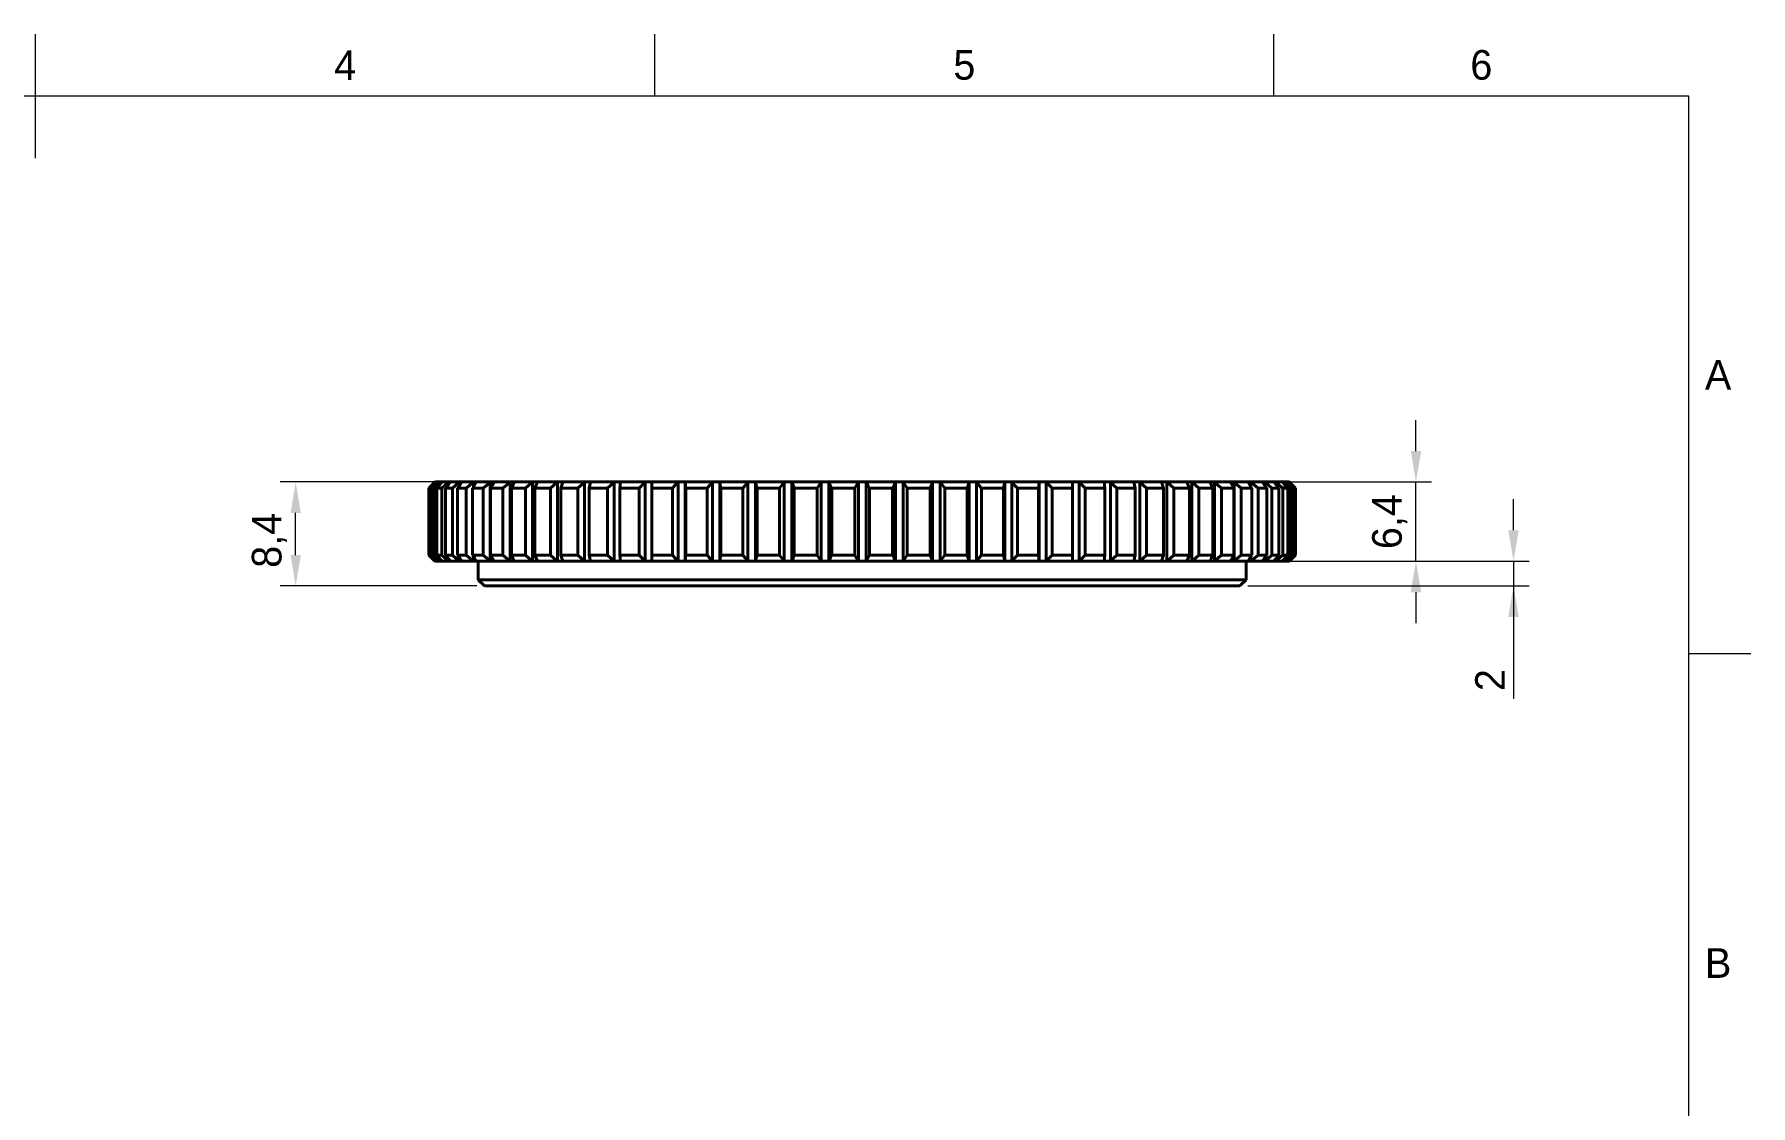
# Model space of a CAD drawing. Header units: millimetres. Extents: x 15 to 292, y 5 to 205.
# Drawn here: x 153.4 to 292, y 118.5 to 205 of the extents above; entities that cross this region are included whole.
import ezdxf

# ---------------------------------------------------------------- set-up
doc = ezdxf.new("R2010")
doc.units = ezdxf.units.MM
for name, color, linetype in [('Annotations', 7, 'Continuous'), ('Border', 7, 'Continuous'), ('Geometries', 7, 'Continuous')]:
    doc.layers.add(name, color=color, linetype=linetype)
doc.styles.add('Shapr0', font='txt', dxfattribs={"height": 2.3925})
doc.styles.add('Shapr3', font='txt', dxfattribs={"height": 2.3925})
doc.dimstyles.new('ISO-25', dxfattribs={"dimtxt": 2.5, "dimasz": 2.5, "dimexe": 1.25, "dimexo": 0.625, "dimtad": 1, "dimtxsty": 'Standard', "dimcen": 2.5, "dimadec": 0, "dimazin": 0, "dimtfac": 1, "dimtmove": 0, "dimatfit": 3, "dimfxl": 1, "dimarcsym": 0})

# ---------------------------------------------------------------- blocks, each defined once
blk = doc.blocks.new('*D6')
at = {"layer": 'Annotations', "color": 0, "linetype": 'Continuous', "lineweight": 15}
for p, q in [((193, 168.85), (173.25, 168.85)), ((174.5, 162.95), (174.5, 166.35)), ((189.12, 160.45), (173.25, 160.45))]:
    blk.add_line(p, q, dxfattribs=at)
at = {"layer": 'Annotations', "color": 0}
for points in [[(174.92, 166.35), (174.09, 166.35), (174.5, 168.85)], [(174.09, 162.95), (174.92, 162.95), (174.5, 160.45)]]:
    blk.add_solid(points, dxfattribs=at)
at = {"layer": 'Defpoints', "color": 0}
for p in [(174.5, 168.85), (193.62, 168.85), (189.75, 160.45)]:
    blk.add_point(p, dxfattribs=at)
at = {"layer": 'Annotations', "color": 0, "lineweight": 15, "insert": (172.38, 164.14), "char_height": 2.393, "attachment_point": 5, "rotation": 90, "style": 'Shapr3'}
blk.add_mtext('\\A1;8,4', dxfattribs=at)
blk = doc.blocks.new('*D7')
at = {"layer": 'Annotations', "color": 0, "linetype": 'Continuous', "lineweight": 15}
for p, q in [((264.97, 171.35), (264.97, 173.85)), ((250.6, 168.85), (266.22, 168.85)), ((264.97, 162.45), (264.97, 168.85)), ((250.6, 162.45), (266.22, 162.45)), ((264.97, 159.95), (264.97, 157.45))]:
    blk.add_line(p, q, dxfattribs=at)
at = {"layer": 'Annotations', "color": 0}
for points in [[(264.55, 171.35), (265.39, 171.35), (264.97, 168.85)], [(265.39, 159.95), (264.55, 159.95), (264.97, 162.45)]]:
    blk.add_solid(points, dxfattribs=at)
at = {"layer": 'Defpoints', "color": 0}
for p in [(249.97, 168.85), (264.97, 168.85), (249.97, 162.45)]:
    blk.add_point(p, dxfattribs=at)
at = {"layer": 'Annotations', "color": 0, "lineweight": 15, "insert": (262.85, 165.65), "char_height": 2.393, "attachment_point": 5, "rotation": 90, "style": 'Shapr3'}
blk.add_mtext('\\A1;6,4', dxfattribs=at)
blk = doc.blocks.new('*D8')
at = {"layer": 'Annotations', "color": 0, "linetype": 'Continuous', "lineweight": 15}
for p, q in [((272.85, 164.95), (272.85, 167.45)), ((251.88, 162.45), (274.1, 162.45)), ((272.85, 162.45), (272.85, 160.45)), ((251.38, 160.45), (274.1, 160.45)), ((272.85, 160.45), (272.85, 151.35)), ((272.85, 157.95), (272.85, 155.45))]:
    blk.add_line(p, q, dxfattribs=at)
at = {"layer": 'Annotations', "color": 0}
for points in [[(272.43, 164.95), (273.27, 164.95), (272.85, 162.45)], [(273.27, 157.95), (272.43, 157.95), (272.85, 160.45)]]:
    blk.add_solid(points, dxfattribs=at)
at = {"layer": 'Defpoints', "color": 0}
for p in [(251.25, 162.45), (250.75, 160.45), (272.85, 160.45)]:
    blk.add_point(p, dxfattribs=at)
at = {"layer": 'Annotations', "color": 0, "lineweight": 15, "insert": (270.95, 152.85), "char_height": 2.393, "attachment_point": 5, "rotation": 90, "style": 'Shapr3'}
blk.add_mtext('\\A1;2', dxfattribs=at)

msp = doc.modelspace()

# ---------------------------------------------------------------- linework, layer by layer
at = {"layer": 'Border', "linetype": 'Continuous', "lineweight": 15}
for p, q in [((153.5, 195), (153.5, 205)), ((203.5, 200), (203.5, 205)), ((253.5, 200), (253.5, 205)), ((287, 200), (20, 200)), ((287, 10), (287, 200)), ((287, 155), (292, 155))]:
    msp.add_line(p, q, dxfattribs=at)
at = {"layer": 'Geometries', "linetype": 'Continuous', "lineweight": 40}
for p, q in [((185.255, 168.35), (185.503, 168.6)), ((185.336, 168.35), (185.255, 168.35)), ((185.255, 162.95), (185.255, 168.35)), ((185.336, 168.35), (185.596, 168.6)), ((185.336, 162.95), (185.336, 168.35)), ((185.44, 168.35), (185.675, 168.6)), ((185.683, 168.35), (185.44, 168.35)), ((185.44, 162.95), (185.44, 168.35)), ((185.44, 168.35), (185.44, 168.35)), ((185.503, 168.6), (185.75, 168.849)), ((185.856, 168.85), (185.596, 168.6)), ((185.675, 168.6), (185.75, 168.68)), ((185.683, 168.35), (185.952, 168.6)), ((185.683, 162.95), (185.683, 168.35)), ((185.75, 168.85), (185.751, 168.85)), ((185.75, 168.85), (185.75, 168.849)), ((185.75, 168.849), (185.751, 168.85)), ((185.75, 168.68), (185.856, 168.792)), ((185.751, 168.85), (185.856, 168.85)), ((185.856, 168.85), (185.91, 168.85)), ((185.856, 168.792), (185.856, 168.85)), ((185.856, 168.792), (185.91, 168.85)), ((185.89, 168.35), (186.11, 168.6)), ((185.89, 162.95), (185.89, 168.35)), ((185.89, 168.35), (185.89, 168.35)), ((186.293, 168.35), (185.89, 168.35)), ((185.91, 168.85), (186.222, 168.85)), ((186.222, 168.85), (185.952, 168.6)), ((186.11, 168.6), (186.222, 168.727)), ((186.222, 168.85), (186.329, 168.85)), ((186.222, 168.727), (186.222, 168.85)), ((186.222, 168.727), (186.329, 168.85)), ((186.293, 168.35), (186.57, 168.6)), ((186.293, 162.95), (186.293, 168.35)), ((186.329, 168.85), (186.847, 168.85)), ((186.847, 168.85), (186.57, 168.6)), ((186.602, 168.35), (186.805, 168.6)), ((187.161, 168.35), (186.602, 168.35)), ((186.602, 168.35), (186.602, 168.35)), ((186.602, 162.95), (186.602, 168.35)), ((186.805, 168.6), (186.847, 168.652)), ((186.847, 168.85), (187.007, 168.85)), ((186.847, 168.652), (186.847, 168.85)), ((186.847, 168.652), (187.007, 168.85)), ((187.007, 168.85), (187.726, 168.85)), ((187.161, 168.35), (187.443, 168.6)), ((187.161, 162.95), (187.161, 168.35)), ((187.726, 168.85), (187.443, 168.6)), ((187.57, 168.35), (187.726, 168.562)), ((188.282, 168.35), (187.57, 168.35)), ((187.57, 168.35), (187.57, 168.35)), ((187.57, 162.95), (187.57, 168.35)), ((187.726, 168.85), (187.938, 168.85)), ((187.726, 168.562), (187.726, 168.85)), ((187.726, 168.562), (187.754, 168.6)), ((187.754, 168.6), (187.938, 168.85)), ((187.938, 168.85), (188.852, 168.85)), ((188.282, 168.35), (188.567, 168.6)), ((188.282, 162.95), (188.282, 168.35)), ((188.852, 168.85), (188.567, 168.6)), ((188.786, 168.35), (188.852, 168.451)), ((189.645, 168.35), (188.786, 168.35)), ((188.786, 162.95), (188.786, 168.35)), ((188.786, 168.35), (188.786, 168.35)), ((188.852, 168.451), (188.852, 168.85)), ((188.852, 168.85), (189.115, 168.85)), ((188.852, 168.451), (188.95, 168.6)), ((188.95, 168.6), (189.115, 168.85)), ((189.115, 168.85), (190.218, 168.85)), ((189.645, 168.35), (189.931, 168.6)), ((189.645, 162.95), (189.645, 168.35)), ((190.218, 168.85), (189.931, 168.6)), ((190.218, 168.85), (190.529, 168.85)), ((190.218, 162.45), (190.218, 168.85)), ((190.242, 168.35), (190.385, 168.6)), ((191.241, 168.35), (190.242, 168.35)), ((190.242, 168.35), (190.242, 168.35)), ((190.242, 162.95), (190.242, 168.35)), ((190.385, 168.6), (190.529, 168.85)), ((190.529, 168.85), (191.812, 168.85)), ((191.241, 168.35), (191.527, 168.6)), ((191.241, 162.95), (191.241, 168.35)), ((191.812, 168.85), (191.527, 168.6)), ((191.812, 168.85), (192.169, 168.85)), ((191.812, 162.45), (191.812, 168.85)), ((191.926, 168.35), (192.047, 168.6)), ((193.059, 168.35), (191.926, 168.35)), ((191.926, 162.95), (191.926, 168.35)), ((191.926, 168.35), (191.926, 168.35)), ((192.047, 168.6), (192.169, 168.85)), ((192.169, 168.85), (193.623, 168.85)), ((193.059, 168.35), (193.341, 168.6)), ((193.059, 162.95), (193.059, 168.35)), ((193.623, 168.85), (193.341, 168.6)), ((193.623, 162.45), (193.623, 168.85)), ((193.623, 168.85), (194.022, 168.85)), ((193.826, 168.35), (193.924, 168.6)), ((195.083, 168.35), (193.826, 168.35)), ((193.826, 162.95), (193.826, 168.35)), ((193.924, 168.6), (194.022, 168.85)), ((194.022, 168.85), (195.636, 168.85)), ((195.083, 168.35), (195.359, 168.6)), ((195.083, 162.95), (195.083, 168.35)), ((195.636, 168.85), (195.359, 168.6)), ((195.636, 168.85), (196.075, 168.85)), ((195.636, 162.45), (195.636, 168.85)), ((195.927, 168.35), (196.001, 168.6)), ((197.298, 168.35), (195.927, 168.35)), ((195.927, 162.95), (195.927, 168.35)), ((196.001, 168.6), (196.075, 168.85)), ((196.075, 168.85), (197.837, 168.85)), ((197.298, 168.35), (197.567, 168.6)), ((197.298, 162.95), (197.298, 168.35)), ((197.837, 168.85), (197.567, 168.6)), ((197.837, 168.85), (198.313, 168.85)), ((197.837, 162.45), (197.837, 168.85)), ((198.213, 168.35), (198.263, 168.6)), ((199.689, 168.35), (198.213, 168.35)), ((198.213, 162.95), (198.213, 168.35)), ((198.263, 168.6), (198.313, 168.85)), ((198.313, 168.85), (200.208, 168.85)), ((199.689, 168.35), (199.948, 168.6)), ((199.689, 162.95), (199.689, 168.35)), ((200.208, 168.85), (199.948, 168.6)), ((200.208, 168.85), (200.717, 168.85)), ((200.208, 162.45), (200.208, 168.85)), ((200.667, 168.35), (200.692, 168.6)), ((202.235, 168.35), (200.667, 168.35)), ((200.667, 162.95), (200.667, 168.35)), ((200.692, 168.6), (200.717, 168.85)), ((200.717, 168.85), (202.732, 168.85)), ((202.235, 168.35), (202.484, 168.6)), ((202.235, 162.95), (202.235, 168.35)), ((202.732, 168.85), (202.484, 168.6)), ((202.732, 168.85), (203.27, 168.85)), ((202.732, 162.45), (202.732, 168.85)), ((203.27, 168.85), (205.389, 168.85)), ((203.27, 168.35), (203.27, 168.85)), ((204.919, 168.35), (203.27, 168.35)), ((203.27, 162.95), (203.27, 168.35)), ((204.919, 168.35), (205.154, 168.6)), ((204.919, 162.95), (204.919, 168.35)), ((205.389, 168.85), (205.154, 168.6)), ((205.389, 168.85), (205.952, 168.85)), ((205.389, 162.45), (205.389, 168.85)), ((205.952, 162.45), (205.952, 168.85)), ((205.952, 168.85), (205.977, 168.6)), ((205.952, 168.85), (208.159, 168.85)), ((205.977, 168.6), (206.002, 168.35)), ((207.72, 168.35), (206.002, 168.35)), ((206.002, 168.35), (206.002, 168.35)), ((206.002, 162.95), (206.002, 168.35)), ((207.72, 168.35), (207.939, 168.6)), ((207.72, 162.95), (207.72, 168.35)), ((208.159, 168.85), (207.939, 168.6)), ((208.159, 168.85), (208.743, 168.85)), ((208.159, 162.45), (208.159, 168.85)), ((208.743, 168.85), (211.021, 168.85)), ((208.743, 162.45), (208.743, 168.85)), ((208.743, 168.85), (208.792, 168.6)), ((208.842, 168.35), (208.792, 168.6)), ((210.616, 168.35), (208.842, 168.35)), ((208.842, 162.95), (208.842, 168.35)), ((210.616, 168.35), (210.818, 168.6)), ((210.616, 162.95), (210.616, 168.35)), ((211.021, 168.85), (210.818, 168.6)), ((211.021, 168.85), (211.621, 168.85)), ((211.021, 162.45), (211.021, 168.85)), ((211.621, 168.85), (213.954, 168.85)), ((211.621, 162.45), (211.621, 168.85)), ((211.621, 168.85), (211.695, 168.6)), ((211.695, 168.6), (211.769, 168.35)), ((213.585, 168.35), (211.769, 168.35)), ((211.769, 168.35), (211.769, 168.35)), ((211.769, 162.95), (211.769, 168.35)), ((213.585, 168.35), (213.769, 168.6)), ((213.585, 162.95), (213.585, 168.35)), ((213.954, 168.85), (213.769, 168.6)), ((213.954, 168.85), (214.565, 168.85)), ((213.954, 162.45), (213.954, 168.85)), ((214.565, 168.85), (216.934, 168.85)), ((214.565, 162.45), (214.565, 168.85)), ((214.565, 168.85), (214.663, 168.6)), ((214.761, 168.35), (214.663, 168.6)), ((216.605, 168.35), (214.761, 168.35)), ((214.761, 162.95), (214.761, 168.35)), ((216.605, 168.35), (216.769, 168.6)), ((216.605, 162.95), (216.605, 168.35)), ((216.934, 168.85), (216.769, 168.6)), ((216.934, 168.85), (217.553, 168.85)), ((216.934, 162.45), (216.934, 168.85)), ((217.553, 168.85), (219.939, 168.85)), ((217.553, 162.45), (217.553, 168.85)), ((217.553, 168.85), (217.674, 168.6)), ((217.795, 168.35), (217.674, 168.6)), ((219.653, 168.35), (217.795, 168.35)), ((217.795, 162.95), (217.795, 168.35)), ((219.653, 168.35), (219.796, 168.6)), ((219.653, 162.95), (219.653, 168.35)), ((219.939, 168.85), (219.796, 168.6)), ((219.939, 168.85), (220.561, 168.85)), ((219.939, 162.45), (219.939, 168.85)), ((220.561, 168.85), (222.947, 168.85)), ((220.561, 162.45), (220.561, 168.85)), ((220.561, 168.85), (220.704, 168.6)), ((220.847, 168.35), (220.704, 168.6)), ((222.705, 168.35), (220.847, 168.35)), ((220.847, 162.95), (220.847, 168.35)), ((222.705, 168.35), (222.826, 168.6)), ((222.705, 162.95), (222.705, 168.35)), ((222.947, 168.85), (222.826, 168.6)), ((222.947, 168.85), (223.566, 168.85)), ((222.947, 162.45), (222.947, 168.85)), ((223.566, 168.85), (225.935, 168.85)), ((223.566, 162.45), (223.566, 168.85)), ((223.566, 168.85), (223.731, 168.6)), ((223.895, 168.35), (223.731, 168.6)), ((225.739, 168.35), (223.895, 168.35)), ((223.895, 162.95), (223.895, 168.35)), ((225.739, 168.35), (225.837, 168.6)), ((225.739, 162.95), (225.739, 168.35)), ((225.935, 168.85), (225.837, 168.6)), ((225.935, 168.85), (226.546, 168.85)), ((225.935, 162.45), (225.935, 168.85)), ((226.546, 168.85), (228.879, 168.85)), ((226.546, 162.45), (226.546, 168.85)), ((228.731, 168.35), (226.915, 168.35)), ((226.915, 162.95), (226.915, 168.35)), ((228.731, 168.35), (228.805, 168.6)), ((228.731, 162.95), (228.731, 168.35)), ((228.879, 168.85), (228.805, 168.6)), ((228.879, 168.85), (229.479, 168.85)), ((228.879, 162.45), (228.879, 168.85)), ((229.479, 168.85), (231.757, 168.85)), ((229.479, 162.45), (229.479, 168.85)), ((231.658, 168.35), (229.884, 168.35)), ((229.884, 162.95), (229.884, 168.35)), ((231.658, 168.35), (231.708, 168.6)), ((231.658, 162.95), (231.658, 168.35)), ((231.757, 168.85), (231.708, 168.6)), ((231.757, 168.85), (232.341, 168.85)), ((231.757, 162.45), (231.757, 168.85)), ((232.341, 168.85), (234.548, 168.85)), ((232.341, 168.85), (232.561, 168.6)), ((232.341, 162.45), (232.341, 168.85)), ((232.78, 168.35), (232.561, 168.6)), ((234.498, 168.35), (232.78, 168.35)), ((232.78, 162.95), (232.78, 168.35)), ((234.498, 168.35), (234.523, 168.6)), ((234.498, 162.95), (234.498, 168.35)), ((234.548, 168.85), (234.523, 168.6)), ((234.548, 168.85), (235.111, 168.85)), ((234.548, 162.45), (234.548, 168.85)), ((235.111, 168.85), (237.23, 168.85)), ((235.111, 162.45), (235.111, 168.85)), ((237.23, 168.35), (235.581, 168.35)), ((235.581, 162.95), (235.581, 168.35)), ((237.23, 168.85), (237.768, 168.85)), ((237.23, 168.85), (237.23, 168.35)), ((237.23, 162.95), (237.23, 168.35)), ((237.768, 168.85), (239.783, 168.85)), ((237.768, 162.45), (237.768, 168.85)), ((239.833, 168.35), (238.265, 168.35)), ((238.265, 162.95), (238.265, 168.35)), ((239.783, 168.85), (240.292, 168.85)), ((239.783, 168.85), (239.808, 168.6)), ((239.808, 168.6), (239.833, 168.35)), ((239.833, 162.95), (239.833, 168.35)), ((239.833, 168.35), (239.833, 168.35)), ((240.292, 168.85), (242.187, 168.85)), ((240.292, 162.45), (240.292, 168.85)), ((242.287, 168.35), (240.811, 168.35)), ((240.811, 162.95), (240.811, 168.35)), ((242.187, 168.85), (242.663, 168.85)), ((242.187, 168.85), (242.237, 168.6)), ((242.237, 168.6), (242.287, 168.35)), ((242.287, 162.95), (242.287, 168.35)), ((242.287, 168.35), (242.287, 168.35)), ((242.663, 168.85), (244.425, 168.85)), ((242.663, 162.45), (242.663, 168.85)), ((244.573, 168.35), (243.202, 168.35)), ((243.202, 162.95), (243.202, 168.35)), ((244.425, 168.85), (244.864, 168.85)), ((244.425, 168.85), (244.499, 168.6)), ((244.499, 168.6), (244.573, 168.35)), ((244.573, 162.95), (244.573, 168.35)), ((244.864, 168.85), (246.478, 168.85)), ((244.864, 162.45), (244.864, 168.85)), ((246.674, 168.35), (245.417, 168.35)), ((245.417, 162.95), (245.417, 168.35)), ((246.478, 168.85), (246.877, 168.85)), ((246.478, 168.85), (246.576, 168.6)), ((246.576, 168.6), (246.674, 168.35)), ((246.674, 162.95), (246.674, 168.35)), ((246.877, 162.45), (246.877, 168.85)), ((246.877, 168.85), (248.331, 168.85)), ((248.574, 168.35), (247.441, 168.35)), ((247.441, 162.95), (247.441, 168.35)), ((248.331, 168.85), (248.688, 168.85)), ((248.331, 168.85), (248.453, 168.6)), ((248.453, 168.6), (248.574, 168.35)), ((248.574, 162.95), (248.574, 168.35)), ((248.688, 168.85), (249.971, 168.85)), ((248.688, 162.45), (248.688, 168.85)), ((250.258, 168.35), (249.259, 168.35)), ((249.259, 162.95), (249.259, 168.35)), ((249.971, 168.85), (250.115, 168.6)), ((249.971, 168.85), (250.282, 168.85)), ((250.115, 168.6), (250.258, 168.35)), ((250.258, 162.95), (250.258, 168.35)), ((250.282, 162.45), (250.282, 168.85)), ((250.282, 168.85), (251.385, 168.85)), ((251.714, 168.35), (250.855, 168.35)), ((250.855, 162.95), (250.855, 168.35)), ((251.385, 168.85), (251.55, 168.6)), ((251.385, 168.85), (251.648, 168.85)), ((251.55, 168.6), (251.648, 168.451)), ((251.648, 168.85), (252.562, 168.85)), ((251.648, 168.451), (251.648, 168.85)), ((251.648, 168.451), (251.714, 168.35)), ((251.714, 162.95), (251.714, 168.35)), ((252.93, 168.35), (252.218, 168.35)), ((252.218, 162.95), (252.218, 168.35)), ((252.562, 168.85), (252.746, 168.6)), ((252.562, 168.85), (252.774, 168.85)), ((252.746, 168.6), (252.774, 168.562)), ((252.774, 168.85), (253.493, 168.85)), ((252.774, 168.562), (252.774, 168.85)), ((252.774, 168.562), (252.93, 168.35)), ((252.93, 162.95), (252.93, 168.35)), ((253.898, 168.35), (253.339, 168.35)), ((253.339, 162.95), (253.339, 168.35)), ((253.493, 168.85), (253.653, 168.652)), ((253.493, 168.85), (253.653, 168.85)), ((253.653, 168.85), (254.171, 168.85)), ((253.653, 168.652), (253.653, 168.85)), ((253.653, 168.652), (253.695, 168.6)), ((253.695, 168.6), (253.898, 168.35)), ((253.898, 162.95), (253.898, 168.35)), ((254.171, 168.85), (254.278, 168.85)), ((254.171, 168.85), (254.278, 168.727)), ((254.207, 162.95), (254.207, 168.35)), ((254.61, 168.35), (254.207, 168.35)), ((254.278, 168.85), (254.59, 168.85)), ((254.278, 168.727), (254.278, 168.85)), ((254.278, 168.727), (254.39, 168.6)), ((254.39, 168.6), (254.61, 168.35)), ((254.59, 168.85), (254.644, 168.85)), ((254.59, 168.85), (254.644, 168.792)), ((254.61, 162.95), (254.61, 168.35)), ((254.644, 168.792), (254.644, 168.85)), ((254.644, 168.85), (254.749, 168.85)), ((254.644, 168.792), (254.75, 168.68)), ((254.749, 168.85), (254.75, 168.849)), ((254.749, 168.85), (254.75, 168.85)), ((254.75, 168.849), (254.75, 168.85)), ((254.75, 168.68), (254.825, 168.6)), ((254.817, 162.95), (254.817, 168.35)), ((255.06, 168.35), (254.817, 168.35)), ((254.825, 168.6), (255.06, 168.35)), ((255.06, 162.95), (255.06, 168.35)), ((255.245, 168.35), (255.164, 168.35)), ((255.164, 162.95), (255.164, 168.35)), ((255.245, 162.95), (255.245, 168.35)), ((185.503, 162.7), (185.255, 162.95)), ((185.255, 162.95), (185.336, 162.95)), ((185.336, 162.95), (185.596, 162.7)), ((185.44, 162.95), (185.683, 162.95)), ((185.675, 162.7), (185.44, 162.95)), ((185.75, 162.451), (185.503, 162.7)), ((185.856, 162.45), (185.596, 162.7)), ((185.75, 162.62), (185.675, 162.7)), ((185.683, 162.95), (185.952, 162.7)), ((185.856, 162.508), (185.75, 162.62)), ((185.75, 162.451), (185.75, 162.45)), ((185.751, 162.45), (185.75, 162.451)), ((185.75, 162.45), (185.751, 162.45)), ((185.856, 162.45), (185.751, 162.45)), ((185.856, 162.45), (185.856, 162.508)), ((185.91, 162.45), (185.856, 162.508)), ((185.856, 162.45), (185.91, 162.45)), ((185.89, 162.95), (186.293, 162.95)), ((186.11, 162.7), (185.89, 162.95)), ((186.222, 162.45), (185.91, 162.45)), ((186.222, 162.45), (185.952, 162.7)), ((186.222, 162.573), (186.11, 162.7)), ((186.222, 162.45), (186.222, 162.573)), ((186.329, 162.45), (186.222, 162.573)), ((186.222, 162.45), (186.329, 162.45)), ((186.293, 162.95), (186.57, 162.7)), ((186.847, 162.45), (186.329, 162.45)), ((186.847, 162.45), (186.57, 162.7)), ((186.602, 162.95), (187.161, 162.95)), ((186.805, 162.7), (186.602, 162.95)), ((186.847, 162.648), (186.805, 162.7)), ((186.847, 162.45), (186.847, 162.648)), ((187.007, 162.45), (186.847, 162.648)), ((186.847, 162.45), (187.007, 162.45)), ((187.726, 162.45), (187.007, 162.45)), ((187.161, 162.95), (187.443, 162.7)), ((187.726, 162.45), (187.443, 162.7)), ((187.57, 162.95), (188.282, 162.95)), ((187.726, 162.738), (187.57, 162.95)), ((187.754, 162.7), (187.726, 162.738)), ((187.726, 162.45), (187.726, 162.738)), ((187.726, 162.45), (187.938, 162.45)), ((187.938, 162.45), (187.754, 162.7)), ((188.852, 162.45), (187.938, 162.45)), ((188.282, 162.95), (188.567, 162.7)), ((188.852, 162.45), (188.567, 162.7)), ((188.786, 162.95), (189.645, 162.95)), ((188.852, 162.849), (188.786, 162.95)), ((188.852, 162.45), (188.852, 162.849)), ((188.95, 162.7), (188.852, 162.849)), ((188.852, 162.45), (189.115, 162.45)), ((189.115, 162.45), (188.95, 162.7)), ((189.25, 162.45), (189.115, 162.45)), ((190.218, 162.45), (189.25, 162.45)), ((189.25, 160.95), (189.25, 162.45)), ((189.645, 162.95), (189.931, 162.7)), ((190.218, 162.45), (189.931, 162.7)), ((190.218, 162.45), (190.529, 162.45)), ((190.242, 162.95), (191.241, 162.95)), ((190.385, 162.7), (190.242, 162.95)), ((190.529, 162.45), (190.385, 162.7)), ((191.812, 162.45), (190.529, 162.45)), ((191.241, 162.95), (191.527, 162.7)), ((191.812, 162.45), (191.527, 162.7)), ((191.812, 162.45), (192.169, 162.45)), ((191.926, 162.95), (193.059, 162.95)), ((192.047, 162.7), (191.926, 162.95)), ((192.169, 162.45), (192.047, 162.7)), ((193.623, 162.45), (192.169, 162.45)), ((193.059, 162.95), (193.341, 162.7)), ((193.623, 162.45), (193.341, 162.7)), ((193.623, 162.45), (194.022, 162.45)), ((193.826, 162.95), (195.083, 162.95)), ((193.924, 162.7), (193.826, 162.95)), ((194.022, 162.45), (193.924, 162.7)), ((195.636, 162.45), (194.022, 162.45)), ((195.083, 162.95), (195.359, 162.7)), ((195.636, 162.45), (195.359, 162.7)), ((195.636, 162.45), (196.075, 162.45)), ((195.927, 162.95), (197.298, 162.95)), ((196.001, 162.7), (195.927, 162.95)), ((196.075, 162.45), (196.001, 162.7)), ((197.837, 162.45), (196.075, 162.45)), ((197.298, 162.95), (197.567, 162.7)), ((197.837, 162.45), (197.567, 162.7)), ((197.837, 162.45), (198.313, 162.45)), ((198.213, 162.95), (199.689, 162.95)), ((198.263, 162.7), (198.213, 162.95)), ((198.313, 162.45), (198.263, 162.7)), ((200.208, 162.45), (198.313, 162.45)), ((199.689, 162.95), (199.948, 162.7)), ((200.208, 162.45), (199.948, 162.7)), ((200.208, 162.45), (200.717, 162.45)), ((200.667, 162.95), (202.235, 162.95)), ((200.692, 162.7), (200.667, 162.95)), ((200.717, 162.45), (200.692, 162.7)), ((202.732, 162.45), (200.717, 162.45)), ((202.235, 162.95), (202.484, 162.7)), ((202.732, 162.45), (202.484, 162.7)), ((202.732, 162.45), (203.27, 162.45)), ((203.27, 162.95), (204.919, 162.95)), ((203.27, 162.45), (203.27, 162.95)), ((205.389, 162.45), (203.27, 162.45)), ((204.919, 162.95), (205.154, 162.7)), ((205.389, 162.45), (205.154, 162.7)), ((205.389, 162.45), (205.952, 162.45)), ((205.977, 162.7), (205.952, 162.45)), ((205.952, 162.45), (205.952, 162.45)), ((208.159, 162.45), (205.952, 162.45)), ((206.002, 162.95), (205.977, 162.7)), ((206.002, 162.95), (207.72, 162.95)), ((207.72, 162.95), (207.939, 162.7)), ((208.159, 162.45), (207.939, 162.7)), ((208.159, 162.45), (208.743, 162.45)), ((208.792, 162.7), (208.743, 162.45)), ((211.021, 162.45), (208.743, 162.45)), ((208.743, 162.45), (208.743, 162.45)), ((208.842, 162.95), (208.792, 162.7)), ((208.842, 162.95), (210.616, 162.95)), ((210.616, 162.95), (210.818, 162.7)), ((211.021, 162.45), (210.818, 162.7)), ((211.021, 162.45), (211.621, 162.45)), ((211.695, 162.7), (211.621, 162.45)), ((211.621, 162.45), (211.621, 162.45)), ((213.954, 162.45), (211.621, 162.45)), ((211.769, 162.95), (211.695, 162.7)), ((211.769, 162.95), (213.585, 162.95)), ((213.585, 162.95), (213.769, 162.7)), ((213.954, 162.45), (213.769, 162.7)), ((213.954, 162.45), (214.565, 162.45)), ((214.565, 162.45), (214.663, 162.7)), ((216.934, 162.45), (214.565, 162.45)), ((214.761, 162.95), (214.663, 162.7)), ((214.761, 162.95), (216.605, 162.95)), ((216.605, 162.95), (216.769, 162.7)), ((216.934, 162.45), (216.769, 162.7)), ((216.934, 162.45), (217.553, 162.45)), ((217.553, 162.45), (217.674, 162.7)), ((219.939, 162.45), (217.553, 162.45)), ((217.795, 162.95), (217.674, 162.7)), ((217.795, 162.95), (219.653, 162.95)), ((219.653, 162.95), (219.796, 162.7)), ((219.939, 162.45), (219.796, 162.7)), ((219.939, 162.45), (220.561, 162.45)), ((220.561, 162.45), (220.704, 162.7)), ((222.947, 162.45), (220.561, 162.45)), ((220.847, 162.95), (220.704, 162.7)), ((220.847, 162.95), (222.705, 162.95)), ((222.705, 162.95), (222.826, 162.7)), ((222.947, 162.45), (222.826, 162.7)), ((222.947, 162.45), (223.566, 162.45)), ((223.566, 162.45), (223.731, 162.7)), ((225.935, 162.45), (223.566, 162.45)), ((223.895, 162.95), (223.731, 162.7)), ((223.895, 162.95), (225.739, 162.95)), ((225.739, 162.95), (225.837, 162.7)), ((225.935, 162.45), (225.837, 162.7)), ((225.935, 162.45), (226.546, 162.45)), ((226.546, 162.45), (226.731, 162.7)), ((228.879, 162.45), (226.546, 162.45)), ((226.915, 162.95), (226.731, 162.7)), ((226.915, 162.95), (228.731, 162.95)), ((228.731, 162.95), (228.805, 162.7)), ((228.879, 162.45), (228.805, 162.7)), ((228.879, 162.45), (229.479, 162.45)), ((229.479, 162.45), (229.682, 162.7)), ((231.757, 162.45), (229.479, 162.45)), ((229.884, 162.95), (229.682, 162.7)), ((229.884, 162.95), (231.658, 162.95)), ((231.658, 162.95), (231.708, 162.7)), ((231.757, 162.45), (231.708, 162.7)), ((231.757, 162.45), (232.341, 162.45)), ((232.341, 162.45), (232.561, 162.7)), ((234.548, 162.45), (232.341, 162.45)), ((232.78, 162.95), (232.561, 162.7)), ((232.78, 162.95), (234.498, 162.95)), ((234.498, 162.95), (234.498, 162.95)), ((234.523, 162.7), (234.498, 162.95)), ((234.548, 162.45), (234.523, 162.7)), ((234.548, 162.45), (235.111, 162.45)), ((235.111, 162.45), (235.346, 162.7)), ((237.23, 162.45), (235.111, 162.45)), ((235.581, 162.95), (235.346, 162.7)), ((235.581, 162.95), (237.23, 162.95)), ((237.23, 162.95), (237.23, 162.45)), ((237.23, 162.45), (237.768, 162.45)), ((237.768, 162.45), (238.016, 162.7)), ((239.783, 162.45), (237.768, 162.45)), ((238.265, 162.95), (238.016, 162.7)), ((238.265, 162.95), (239.833, 162.95)), ((239.808, 162.7), (239.783, 162.45)), ((239.783, 162.45), (240.292, 162.45)), ((239.783, 162.45), (239.783, 162.45)), ((239.833, 162.95), (239.808, 162.7)), ((240.292, 162.45), (240.552, 162.7)), ((242.187, 162.45), (240.292, 162.45)), ((240.811, 162.95), (240.552, 162.7)), ((240.811, 162.95), (242.287, 162.95)), ((242.237, 162.7), (242.187, 162.45)), ((242.187, 162.45), (242.663, 162.45)), ((242.287, 162.95), (242.237, 162.7)), ((242.663, 162.45), (242.933, 162.7)), ((244.425, 162.45), (242.663, 162.45)), ((243.202, 162.95), (242.933, 162.7)), ((243.202, 162.95), (244.573, 162.95)), ((244.499, 162.7), (244.425, 162.45)), ((244.425, 162.45), (244.425, 162.45)), ((244.425, 162.45), (244.864, 162.45)), ((244.573, 162.95), (244.499, 162.7)), ((244.864, 162.45), (245.141, 162.7)), ((246.478, 162.45), (244.864, 162.45)), ((245.417, 162.95), (245.141, 162.7)), ((245.417, 162.95), (246.674, 162.95)), ((246.576, 162.7), (246.478, 162.45)), ((246.478, 162.45), (246.877, 162.45)), ((246.674, 162.95), (246.576, 162.7)), ((246.877, 162.45), (247.159, 162.7)), ((248.331, 162.45), (246.877, 162.45)), ((247.441, 162.95), (247.159, 162.7)), ((247.441, 162.95), (248.574, 162.95)), ((248.453, 162.7), (248.331, 162.45)), ((248.331, 162.45), (248.688, 162.45)), ((248.574, 162.95), (248.453, 162.7)), ((248.688, 162.45), (248.973, 162.7)), ((249.971, 162.45), (248.688, 162.45)), ((249.259, 162.95), (248.973, 162.7)), ((249.259, 162.95), (250.258, 162.95)), ((250.115, 162.7), (249.971, 162.45)), ((249.971, 162.45), (250.282, 162.45)), ((250.258, 162.95), (250.115, 162.7)), ((250.282, 162.45), (250.569, 162.7)), ((251.25, 162.45), (250.282, 162.45)), ((250.855, 162.95), (250.569, 162.7)), ((250.855, 162.95), (251.714, 162.95)), ((251.385, 162.45), (251.25, 162.45)), ((251.25, 160.95), (251.25, 162.45)), ((251.55, 162.7), (251.385, 162.45)), ((251.385, 162.45), (251.648, 162.45)), ((251.648, 162.849), (251.55, 162.7)), ((251.714, 162.95), (251.648, 162.849)), ((251.648, 162.45), (251.648, 162.849)), ((251.648, 162.45), (251.933, 162.7)), ((252.562, 162.45), (251.648, 162.45)), ((252.218, 162.95), (251.933, 162.7)), ((252.218, 162.95), (252.93, 162.95)), ((252.746, 162.7), (252.562, 162.45)), ((252.562, 162.45), (252.774, 162.45)), ((252.774, 162.738), (252.746, 162.7)), ((252.93, 162.95), (252.774, 162.738)), ((252.774, 162.45), (252.774, 162.738)), ((252.774, 162.45), (253.057, 162.7)), ((253.493, 162.45), (252.774, 162.45)), ((253.339, 162.95), (253.057, 162.7)), ((253.339, 162.95), (253.898, 162.95)), ((253.653, 162.648), (253.493, 162.45)), ((253.493, 162.45), (253.653, 162.45)), ((253.653, 162.45), (253.93, 162.7)), ((253.695, 162.7), (253.653, 162.648)), ((253.653, 162.45), (253.653, 162.648)), ((254.171, 162.45), (253.653, 162.45)), ((253.898, 162.95), (253.695, 162.7)), ((254.207, 162.95), (253.93, 162.7)), ((254.278, 162.573), (254.171, 162.45)), ((254.171, 162.45), (254.278, 162.45)), ((254.207, 162.95), (254.61, 162.95)), ((254.39, 162.7), (254.278, 162.573)), ((254.278, 162.45), (254.548, 162.7)), ((254.278, 162.45), (254.278, 162.573)), ((254.59, 162.45), (254.278, 162.45)), ((254.61, 162.95), (254.39, 162.7)), ((254.817, 162.95), (254.548, 162.7)), ((254.644, 162.508), (254.59, 162.45)), ((254.59, 162.45), (254.644, 162.45)), ((254.644, 162.45), (254.904, 162.7)), ((254.75, 162.62), (254.644, 162.508)), ((254.644, 162.45), (254.644, 162.508)), ((254.749, 162.45), (254.644, 162.45)), ((254.75, 162.451), (254.749, 162.45)), ((254.749, 162.45), (254.75, 162.45)), ((254.997, 162.7), (254.75, 162.451)), ((254.825, 162.7), (254.75, 162.62)), ((254.75, 162.45), (254.75, 162.451)), ((254.817, 162.95), (255.06, 162.95)), ((255.06, 162.95), (254.825, 162.7)), ((255.164, 162.95), (254.904, 162.7)), ((255.245, 162.95), (254.997, 162.7)), ((255.164, 162.95), (255.245, 162.95)), ((189.25, 160.95), (251.25, 160.95)), ((189.25, 160.95), (189.75, 160.45)), ((251.25, 160.95), (250.75, 160.45)), ((250.75, 160.45), (189.75, 160.45))]:
    msp.add_line(p, q, dxfattribs=at)
at = {"layer": 'Geometries', "linetype": 'Continuous', "lineweight": 40, "flags": 128}
for points in [[(226.915, 168.35), (226.731, 168.6), (226.546, 168.85)], [(229.884, 168.35), (229.682, 168.6), (229.479, 168.85)], [(235.581, 168.35), (235.346, 168.6), (235.111, 168.85)], [(238.265, 168.35), (238.016, 168.6), (237.768, 168.85)], [(240.811, 168.35), (240.552, 168.6), (240.292, 168.85)], [(243.202, 168.35), (242.933, 168.6), (242.663, 168.85)], [(245.417, 168.35), (245.141, 168.6), (244.864, 168.85)], [(247.441, 168.35), (247.159, 168.6), (246.877, 168.85)], [(249.259, 168.35), (248.973, 168.6), (248.688, 168.85)], [(250.855, 168.35), (250.569, 168.6), (250.282, 168.85)], [(252.218, 168.35), (251.933, 168.6), (251.648, 168.85)], [(253.339, 168.35), (253.057, 168.6), (252.774, 168.85)], [(254.207, 168.35), (253.93, 168.6), (253.653, 168.85)], [(254.817, 168.35), (254.548, 168.6), (254.278, 168.85)], [(255.164, 168.35), (254.904, 168.6), (254.644, 168.85)], [(254.75, 168.849), (254.997, 168.6), (255.245, 168.35)]]:
    msp.add_lwpolyline(points, dxfattribs=at)

# ---------------------------------------------------------------- texts
at = {"layer": 'Border', "linetype": 'Continuous', "lineweight": 15, "char_height": 2.393, "width": 2.3925, "style": 'Shapr0'}
for s, insert, attachment_point in [('6', (270.25, 201.304), 8), ('4', (178.5, 201.304), 8), ('5', (228.5, 201.304), 8), ('A', (288.304, 177.5), 4), ('B', (288.304, 130), 4)]:
    msp.add_mtext(s, dxfattribs=dict(at, insert=insert, attachment_point=attachment_point))

# ---------------------------------------------------------------- dimensions: what is measured, and where the dimension line sits
at = {"layer": 'Annotations', "linetype": 'Continuous', "lineweight": 15}
for base, p1, p2, angle, picture, middle in [((264.971, 168.85), (249.971, 162.45), (249.971, 168.85), 90, '*D7', (264.971, 165.65)), ((174.502, 168.85), (189.75, 160.45), (193.623, 168.85), 270, '*D6', (174.502, 164.145)), ((272.851, 160.45), (251.25, 162.45), (250.75, 160.45), 90, '*D8', (272.851, 152.846))]:
    dim = msp.add_linear_dim(base=base, p1=p1, p2=p2, angle=angle, dimstyle='ISO-25', override={"dimscale": 1, "dimgap": 0.7, "dimdec": 2, "dimlfac": 1, "dimrnd": 0.01, "dimzin": 8, "dimdsep": 44, "dimtxsty": 'Shapr3', "dimse1": 0, "dimse2": 0, "dimadec": 2, "dimtol": 0, "dimlim": 0, "dimtp": 0, "dimtm": 0, "dimtfac": 0.6, "dimtdec": 8, "dimfrac": 2, "dimtolj": 1, "dimlwd": 15, "dimlwe": 15}, dxfattribs=at)
    dim.commit()
    dim.dimension.update_dxf_attribs({"geometry": picture, "text_midpoint": middle, "dimtype": 160})

doc.saveas('drawing.dxf')
